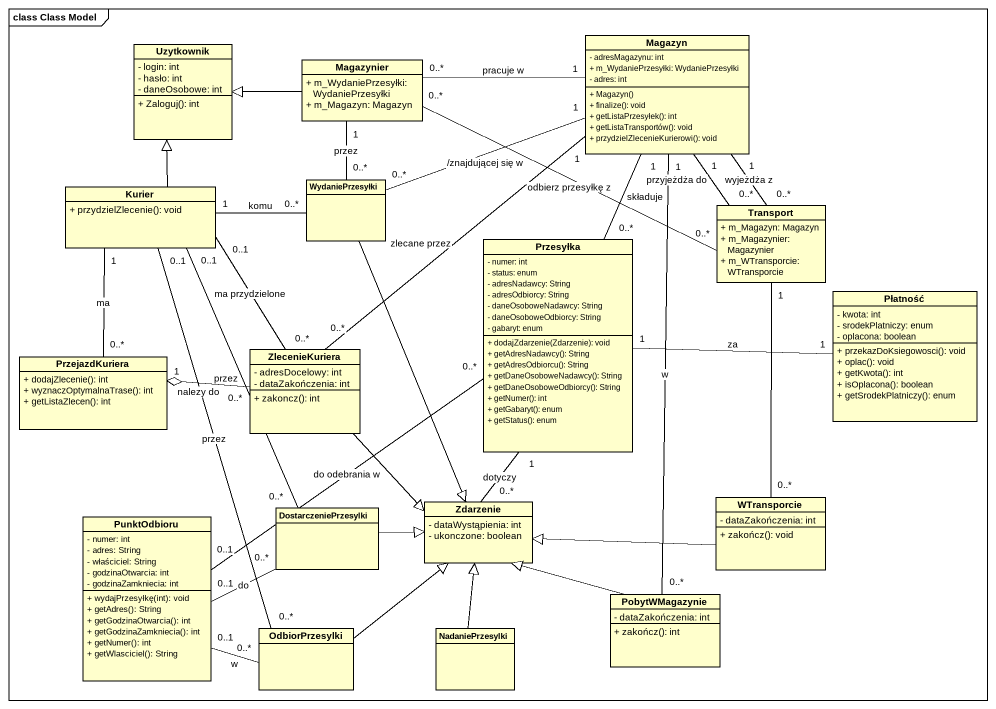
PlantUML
@startuml
mainframe class Class Model
hide circle
hide empty members
skinparam classAttributeIconSize 0
class Uzytkownik {
  - login: int
  - hasło: int
  - daneOsobowe: int
  + Zaloguj(): int
}
class Magazynier {
  + m_WydaniePrzesyłki: WydaniePrzesyłki
  + m_Magazyn: Magazyn
}
class Magazyn {
  - adresMagazynu: int
  + m_WydaniePrzesyłki: WydaniePrzesyłki
  - adres: int
  + Magazyn()
  + finalize(): void
  + getListaPrzesyłek(): int
  + getListaTransportów(): void
  + przydzielZlecenieKurierowi(): void
}
class Kurier {
  + przydzielZlecenie(): void
}
class WydaniePrzesyłki
class Transport {
  + m_Magazyn: Magazyn
  + m_Magazynier: Magazynier
  + m_WTransporcie: WTransporcie
}
class Przesyłka {
  - numer: int
  - status: enum
  - adresNadawcy: String
  - adresOdbiorcy: String
  - daneOsoboweNadawcy: String
  - daneOsoboweOdbiorcy: String
  - gabaryt: enum
  + dodajZdarzenie(Zdarzenie): void
  + getAdresNadawcy(): String
  + getAdresOdbiorcu(): String
  + getDaneOsoboweNadawcy(): String
  + getDaneOsoboweOdbiorcy(): String
  + getNumer(): int
  + getGabaryt(): enum
  + getStatus(): enum
}
class Płatność {
  - kwota: int
  - srodekPlatniczy: enum
  - oplacona: boolean
  + przekazDoKsiegowosci(): void
  + oplac(): void
  + getKwota(): int
  + isOplacona(): boolean
  + getSrodekPlatniczy(): enum
}
class PrzejazdKuriera {
  + dodajZlecenie(): int
  + wyznaczOptymalnaTrase(): int
  + getListaZlecen(): int
}
class ZlecenieKuriera {
  - adresDocelowy: int
  - dataZakończenia: int
  + zakoncz(): int
}
class Zdarzenie {
  - dataWystąpienia: int
  - ukonczone: boolean
}
class WTransporcie {
  - dataZakończenia: int
  + zakończ(): void
}
class PunktOdbioru {
  - numer: int
  - adres: String
  - właściciel: String
  - godzinaOtwarcia: int
  - godzinaZamkniecia: int
  + wydajPrzesyłkę(int): void
  + getAdres(): String
  + getGodzinaOtwarcia(): int
  + getGodzinaZamkniecia(): int
  + getNumer(): int
  + getWlasciciel(): String
}
class DostarczeniePrzesylki
class PobytWMagazynie {
  - dataZakończenia: int
  + zakończ(): int
}
class OdbiorPrzesylki
class NadaniePrzesylki
Magazynier -left-|> Uzytkownik
Magazynier "0..*" -right- "1" Magazyn : pracuje w
Magazynier "1" -- "0..*" WydaniePrzesyłki : przez
Magazyn "1" -left- "0..*" WydaniePrzesyłki : /znajdującej się w
Kurier -up-|> Uzytkownik
Kurier "1" -- "0..*" PrzejazdKuriera : ma
Kurier "0..1" -- "0..*" ZlecenieKuriera : ma przydzielone
Kurier "0..1" -- "0..*" OdbiorPrzesylki : przez
WydaniePrzesyłki "0..*" -left- "1" Kurier : komu
WydaniePrzesyłki --|> Zdarzenie
Transport "0..*" -left- "0..*" Magazynier : odbierz przesyłkę z
Transport "0..*" -up- "1" Magazyn : wyjeżdża z
Transport "0..*" -up- "1" Magazyn : przyjeżdża do
Transport "1" -- "0..*" WTransporcie
Przesyłka "0..*" -up- "1" Magazyn : składuje
Przesyłka "1" -- "0..*" Zdarzenie : dotyczy
Płatność "1" -left- "1" Przesyłka : za
ZlecenieKuriera "0..*" -up- "1" Magazyn : zlecane przez
ZlecenieKuriera "0..*" -left-o "1" PrzejazdKuriera : nalezy do
ZlecenieKuriera --|> Zdarzenie
WTransporcie -left-|> Zdarzenie
PunktOdbioru "0..1" -up- "0..*" Przesyłka : do odebrania w
PunktOdbioru "0..1" -right- "0..*" DostarczeniePrzesylki : do
DostarczeniePrzesylki "0..*" -up- "0..1" Kurier : przez
DostarczeniePrzesylki -right-|> Zdarzenie
PobytWMagazynie "0..*" -up- "1" Magazyn : w
PobytWMagazynie -left-|> Zdarzenie
OdbiorPrzesylki -up-|> Zdarzenie
OdbiorPrzesylki "0..*" -left- "0..1" PunktOdbioru : w
NadaniePrzesylki -up-|> Zdarzenie
@enduml
